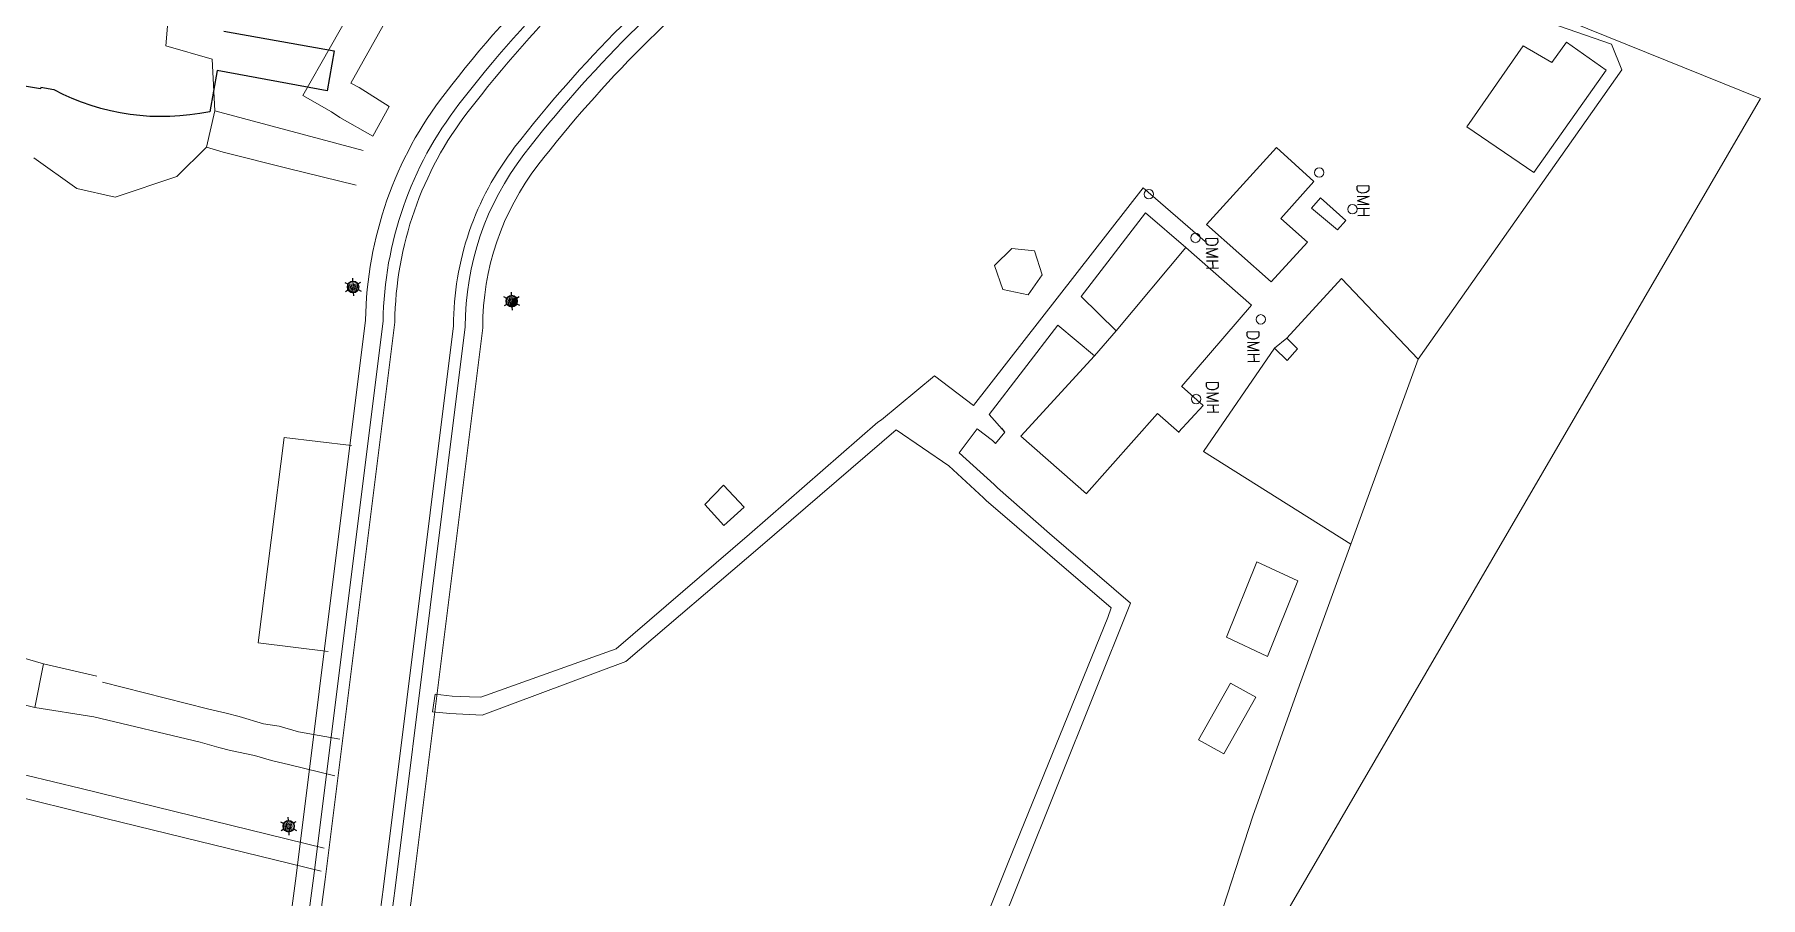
# Model space of a CAD drawing. Header units: millimetres. Extents: x -616979 to 2364082, y 43054 to 1637649.
# Drawn here: x 1337468 to 1479533, y 477499 to 548472 of the extents above; entities that cross this region are included whole.
import ezdxf

# ---------------------------------------------------------------- set-up
doc = ezdxf.new("R2010")
doc.units = ezdxf.units.MM
doc.styles.add('L60', font='simplex_.ttf', dxfattribs={"height": 1.524})
pattern_1 = [(274.122352842, (-1143977139.19, 498598954.33), (110.383895001, -53.5464532), [15.335759567, -107.350316972]), (4.122352842, (-1143977138.64, 498598946.68), (101.564413631, 68.8222116007), [7.667879784, -204.830683992]), (4.122352842, (-1143977138.504, 498598944.77), (101.564413631, 68.8222116007), [6.134303827, -206.364259949]), (4.122352842, (-1143977138.78, 498598948.594), (101.564413631, 68.8222116007), [6.134303827, -206.364259949]), (334.122352842, (-1143977138.37, 498598942.86), (101.564536254, 68.822030639), [4.907443062, -117.778633478]), (34.122352842, (-1143977138.92, 498598950.51), (-8.8193587465, 122.368483839), [4.907443062, -117.778633478])]
pattern_2 = [(274.122352842, (-1143982446.22, 498554600.22), (110.383895001, -53.5464532), [15.335759567, -107.350316972]), (4.122352842, (-1143982445.67, 498554592.57), (101.564413631, 68.8222116007), [7.667879784, -204.830683992]), (4.122352842, (-1143982445.53, 498554590.657), (101.564413631, 68.8222116007), [6.134303827, -206.364259949]), (4.122352842, (-1143982445.807, 498554594.48), (101.564413631, 68.8222116007), [6.134303827, -206.364259949]), (334.122352842, (-1143982445.39, 498554588.74), (101.564536254, 68.822030639), [4.907443062, -117.778633478]), (34.122352842, (-1143982445.94, 498554596.39), (-8.8193587465, 122.368483839), [4.907443062, -117.778633478])]
pattern_3 = [(274.122352842, (-1143964083.75, 498597785.9), (110.383895001, -53.5464532), [15.335759567, -107.350316972]), (4.122352842, (-1143964083.196, 498597778.25), (101.564413631, 68.8222116007), [7.667879784, -204.830683992]), (4.122352842, (-1143964083.06, 498597776.34), (101.564413631, 68.8222116007), [6.134303827, -206.364259949]), (4.122352842, (-1143964083.333, 498597780.163), (101.564413631, 68.8222116007), [6.134303827, -206.364259949]), (334.122352842, (-1143964082.92, 498597774.43), (101.564536254, 68.822030639), [4.907443062, -117.778633478]), (34.122352842, (-1143964083.47, 498597782.08), (-8.8193587465, 122.368483839), [4.907443062, -117.778633478])]

# ---------------------------------------------------------------- blocks, each defined once
blk = doc.blocks.new('lumin')
at = {"lineweight": 30}
for p, q in [((-0.00082, 0.00048), (-0.00132, 0.00076)), ((0, 0.00095), (0, 0.00152)), ((0.00082, 0.00048), (0.00132, 0.00076)), ((-0.00082, -0.00048), (-0.00132, -0.00076)), ((0, -0.00095), (0, -0.00152)), ((0.00083, -0.00048), (0.00132, -0.00076))]:
    blk.add_line(p, q, dxfattribs=at)
blk.add_circle((0, 0), 0.000953, dxfattribs=at)

msp = doc.modelspace()

# ---------------------------------------------------------------- hatches: boundary and pattern name
at = {"lineweight": 5}
h = msp.add_hatch(dxfattribs=at)
h.set_pattern_fill('SWAMP', color=256, scale=4.83016, angle=-85.87764716, style=0)
h.set_pattern_definition(pattern_1)
h.paths.add_polyline_path([(1363690.98, 527711.77), (1363343.115, 528012.863, 0.4142135623), (1363389.888, 527363.905)])
h = msp.add_hatch(dxfattribs=at)
h.set_pattern_fill('SWAMP', color=256, scale=4.83016, angle=-85.87764716, style=0)
h.set_pattern_definition(pattern_1)
h.paths.add_polyline_path([(1363690.98, 527711.77), (1363992.073, 528059.635, 0.1989123674), (1363657.907, 528170.652, 0.1989123674), (1363343.115, 528012.863)])
h = msp.add_hatch(dxfattribs=at)
h.set_pattern_fill('SWAMP', color=256, scale=4.83016, angle=-85.87764716, style=0)
h.set_pattern_definition(pattern_1)
h.paths.add_polyline_path([(1363724.053, 527252.887, 0.1989123674), (1364038.845, 527410.677), (1363690.98, 527711.77), (1363389.888, 527363.905, 0.1989123674)])
h = msp.add_hatch(dxfattribs=at)
h.set_pattern_fill('SWAMP', color=256, scale=4.83016, angle=-85.87764716, style=0)
h.set_pattern_definition(pattern_1)
h.paths.add_polyline_path([(1364038.845, 527410.677, 0.4142135623), (1363992.073, 528059.635), (1363690.98, 527711.77)])
h = msp.add_hatch(dxfattribs=at)
h.set_pattern_fill('SWAMP', color=256, scale=4.83016, angle=-85.87764716, style=0)
h.set_pattern_definition(pattern_3)
h.paths.add_polyline_path([(1376746.427, 526543.339), (1376398.561, 526844.432, 0.4142135623), (1376445.334, 526195.474)])
h = msp.add_hatch(dxfattribs=at)
h.set_pattern_fill('SWAMP', color=256, scale=4.83016, angle=-85.87764716, style=0)
h.set_pattern_definition(pattern_3)
h.paths.add_polyline_path([(1376746.427, 526543.339), (1377047.519, 526891.204, 0.1989123674), (1376713.354, 527002.222, 0.1989123674), (1376398.561, 526844.432)])
h = msp.add_hatch(dxfattribs=at)
h.set_pattern_fill('SWAMP', color=256, scale=4.83016, angle=-85.87764716, style=0)
h.set_pattern_definition(pattern_3)
h.paths.add_polyline_path([(1376779.5, 526084.457, 0.1989123674), (1377094.292, 526242.246), (1376746.427, 526543.339), (1376445.334, 526195.474, 0.1989123674)])
h = msp.add_hatch(dxfattribs=at)
h.set_pattern_fill('SWAMP', color=256, scale=4.83016, angle=-85.87764716, style=0)
h.set_pattern_definition(pattern_3)
h.paths.add_polyline_path([(1377094.292, 526242.246, 0.4142135623), (1377047.519, 526891.204), (1376746.427, 526543.339)])
h = msp.add_hatch(dxfattribs=at)
h.set_pattern_fill('SWAMP', color=256, scale=4.83016, angle=-85.87764716, style=0)
h.set_pattern_definition(pattern_2)
h.paths.add_polyline_path([(1358383.953, 483357.656), (1358036.088, 483658.749, 0.4142135623), (1358082.861, 483009.791)])
h = msp.add_hatch(dxfattribs=at)
h.set_pattern_fill('SWAMP', color=256, scale=4.83016, angle=-85.87764716, style=0)
h.set_pattern_definition(pattern_2)
h.paths.add_polyline_path([(1358383.953, 483357.656), (1358685.046, 483705.521, 0.1989123674), (1358350.88, 483816.539, 0.1989123674), (1358036.088, 483658.749)])
h = msp.add_hatch(dxfattribs=at)
h.set_pattern_fill('SWAMP', color=256, scale=4.83016, angle=-85.87764716, style=0)
h.set_pattern_definition(pattern_2)
h.paths.add_polyline_path([(1358417.026, 482898.774, 0.1989123674), (1358731.818, 483056.564), (1358383.953, 483357.656), (1358082.861, 483009.791, 0.1989123674)])
h = msp.add_hatch(dxfattribs=at)
h.set_pattern_fill('SWAMP', color=256, scale=4.83016, angle=-85.87764716, style=0)
h.set_pattern_definition(pattern_2)
h.paths.add_polyline_path([(1358731.818, 483056.564, 0.4142135623), (1358685.046, 483705.521), (1358383.953, 483357.656)])

# ---------------------------------------------------------------- linework, layer by layer
for p, q in [((1431772.052, 562525.524), (1479532.791, 543198.454)), ((1348285.112, 547550.898), (1349214.433, 559114.421)), ((1367760.619, 557923.217), (1359544.388, 543451.901)), ((1363509.542, 544473.77), (1370182.907, 556431.914)), ((1467279.25, 547691.202), (1458707.711, 550647.329)), ((1352092.63, 546459.679), (1348285.112, 547550.898)), ((1455362.786, 540885.523), (1459996.765, 547544.06)), ((1459996.765, 547544.06), (1462351.519, 546183.485)), ((1462351.519, 546183.485), (1463578.329, 547840.936)), ((1463578.329, 547840.936), (1466830.845, 545536.663)), ((1467279.25, 547691.202), (1468129.244, 545573.253)), ((1352303.917, 542184.284), (1352092.63, 546459.679)), ((1451345.219, 521777.274), (1468129.244, 545573.253)), ((1466830.845, 545536.663), (1460873.416, 537127.663)), ((1364183.581, 544125.25), (1363509.542, 544473.77)), ((1366651.355, 542540.371), (1364183.581, 544125.25)), ((1359544.388, 543451.901), (1361917.024, 542111.985)), ((1479532.791, 543198.454), (1434227.322, 465505.345)), ((1351617.555, 539209.831), (1352303.917, 542184.284)), ((1352303.917, 542184.284), (1364517.958, 538948.301)), ((1361917.024, 542111.985), (1362609.726, 541638.899)), ((1362609.726, 541638.899), (1365305.276, 540118.864)), ((1365305.276, 540118.864), (1366651.355, 542540.371)), ((1460873.416, 537127.663), (1455362.786, 540885.523)), ((1349195.01, 536807.594), (1351617.555, 539209.831)), ((1351617.555, 539209.831), (1352984.73, 538785.357)), ((1352984.73, 538785.357), (1358349.266, 537457.683)), ((1433946.63, 532853.197), (1439689.233, 539174.76)), ((1442757.263, 536383.729), (1439689.233, 539174.76)), ((1337413.606, 538341.075), (1340957.065, 535807.074)), ((1358349.266, 537457.683), (1363949.91, 536079.229)), ((1340957.065, 535807.074), (1344116.673, 535105)), ((1344116.673, 535105), (1349195.01, 536807.594)), ((1428732.044, 535857.158), (1414757.189, 517968.332)), ((1428732.044, 535857.158), (1433833.564, 531459.634)), ((1442757.263, 536383.729), (1440046.845, 533336.66)), ((1442565.947, 534200.416), (1443319.759, 535029.575)), ((1444718.62, 532418.49), (1442565.947, 534200.416)), ((1443319.759, 535029.575), (1445389.881, 533183.587)), ((1428908.868, 533806.917), (1423622.551, 526927.026)), ((1432221.893, 530954.442), (1428908.868, 533806.917)), ((1439255.133, 528131.197), (1433946.63, 532853.197)), ((1440046.845, 533336.66), (1442236.005, 531387.247)), ((1445389.881, 533183.587), (1444718.62, 532418.49)), ((1442236.005, 531387.247), (1439255.133, 528131.197)), ((1442236.005, 531387.247), (1439255.133, 528131.197)), ((1416484.94, 529473.177), (1417923.207, 530884.363)), ((1417923.207, 530884.363), (1419787.166, 530689.402)), ((1419787.166, 530689.402), (1420414.766, 528700.705)), ((1432223.337, 530956.165), (1426488.934, 524111.777)), ((1437640.305, 526213.331), (1432223.337, 530956.165)), ((1417179.988, 527489.342), (1416484.94, 529473.177)), ((1420414.766, 528700.705), (1419244.379, 527066.691)), ((1419244.379, 527066.691), (1417179.988, 527489.342)), ((1445051.119, 528417.379), (1440556.861, 523508.237)), ((1451345.219, 521777.274), (1445051.119, 528417.379)), ((1423622.551, 526927.026), (1426488.934, 524111.777)), ((1431892.708, 519552.015), (1437640.305, 526213.331)), ((1421709.984, 524571.23), (1416032.352, 517207.924)), ((1424711.087, 522036.881), (1421709.984, 524571.23)), ((1426488.934, 524111.777), (1424711.087, 522036.881)), ((1439541.507, 522679.598), (1440556.861, 523508.237)), ((1440556.861, 523508.237), (1441434.979, 522612.673)), ((1424711.087, 522036.881), (1418642.741, 515445.254)), ((1433693.912, 514180.538), (1439541.507, 522679.598)), ((1440573.877, 521659.556), (1439541.507, 522679.598)), ((1441434.979, 522612.673), (1440573.877, 521659.556)), ((1451345.219, 521777.274), (1441587.608, 494962.232)), ((1407171.149, 516792.034), (1411540.723, 520399.991)), ((1411540.723, 520399.991), (1414757.189, 517968.332)), ((1433663.266, 517965.312), (1431885.567, 519543.973)), ((1417337.55, 515762.018), (1416032.352, 517207.924)), ((1424045.219, 510715.109), (1429907.33, 517316.32)), ((1431685.03, 515737.659), (1429907.33, 517316.32)), ((1433663.266, 517965.312), (1431641.846, 515776.008)), ((1396323.861, 507380.564), (1406894.589, 516597.765)), ((1408391.626, 515960.101), (1397202.76, 506339.776)), ((1406894.589, 516597.765), (1407171.149, 516792.034)), ((1412722.404, 513008.046), (1408391.626, 515960.101)), ((1415070.209, 516044.132), (1413566.926, 514056.822)), ((1416320.719, 515088.239), (1415070.209, 516044.132)), ((1417337.55, 515762.018), (1416562.471, 514824.787)), ((1417099.878, 516103.248), (1417337.55, 515762.018)), ((1355864.17, 498430.52), (1358015.87, 515341.305)), ((1358015.87, 515341.305), (1363554.796, 514684.806)), ((1416562.471, 514824.787), (1416320.719, 515088.239)), ((1424059.71, 510702.421), (1418642.741, 515445.254)), ((1415565.956, 510375.173), (1412722.404, 513008.046)), ((1413566.926, 514056.822), (1416466.208, 511457.022)), ((1445805.99, 506554.833), (1433693.912, 514180.538)), ((1416466.208, 511457.022), (1416736.865, 511195.653)), ((1394173.877, 511409.692), (1392641.427, 509827.066)), ((1395873.689, 509595.127), (1394173.877, 511409.692)), ((1415805.625, 510140.627), (1415565.956, 510375.173)), ((1426096.158, 501319.277), (1415805.625, 510140.627)), ((1416736.865, 511195.653), (1420998.983, 507425.292)), ((1392641.427, 509827.066), (1394210.425, 508080.556)), ((1394210.425, 508080.556), (1395873.689, 509595.127)), ((1385351.314, 497960.067), (1396323.861, 507380.564)), ((1420998.983, 507425.292), (1427675.941, 501691.449)), ((1397202.76, 506339.776), (1386144.884, 496893.758)), ((1435570.299, 498896.652), (1438086.068, 505111.962)), ((1441463.73, 503534.549), (1438086.068, 505111.962)), ((1438947.96, 497319.239), (1441463.73, 503534.549)), ((1427675.941, 501691.449), (1418713.353, 479337.613)), ((1417603.206, 480361.734), (1425809.199, 500519.495)), ((1425809.199, 500519.495), (1426096.158, 501319.277)), ((1438947.96, 497319.239), (1435570.299, 498896.652)), ((1338205.652, 496712.29), (1335306.806, 497559.068)), ((1361648.145, 497733.571), (1355864.17, 498430.52)), ((1374209.406, 493980.231), (1385351.314, 497960.067)), ((1337485.263, 493134.891), (1338205.652, 496712.29)), ((1338205.652, 496712.29), (1342587.818, 495710.914)), ((1386144.884, 496893.758), (1374307.41, 492486.061)), ((1328908.777, 495218.979), (1337485.263, 493134.891)), ((1343060.297, 495202.586), (1351702.234, 493016.677)), ((1435909.969, 495124.464), (1433272.064, 490469.383)), ((1437997.538, 493977.081), (1435909.969, 495124.464)), ((1437735.397, 484175.955), (1441587.608, 494962.232)), ((1342345.636, 492352.004), (1337485.263, 493134.891)), ((1351702.234, 493016.677), (1353229.738, 492652.185)), ((1370434.787, 494211.823), (1370239.565, 492754.631)), ((1371840.33, 494061.305), (1370434.787, 494211.823)), ((1373259.588, 493989.258), (1371840.33, 494061.305)), ((1373259.588, 493989.258), (1374209.406, 493980.231)), ((1437997.538, 493977.081), (1435359.633, 489321.999)), ((1351114.829, 490281.806), (1342345.636, 492352.004)), ((1353229.738, 492652.185), (1354324.259, 492382.397)), ((1354324.259, 492382.397), (1356315.127, 491770.425)), ((1356315.127, 491770.425), (1357606.435, 491592.303)), ((1357606.435, 491592.303), (1359200.084, 491116.354)), ((1370239.565, 492754.631), (1371662.295, 492634.408)), ((1371662.295, 492634.408), (1374307.41, 492486.061)), ((1352638.947, 489829.901), (1351114.829, 490281.806)), ((1359200.084, 491116.354), (1362604.789, 490516.223)), ((1435359.633, 489321.999), (1433272.064, 490469.383)), ((1329331.695, 489351.064), (1341307.37, 486465.946)), ((1353586.855, 489578.603), (1352638.947, 489829.901)), ((1355563.14, 489168.973), (1353586.855, 489578.603)), ((1356966.773, 488776.183), (1355563.14, 489168.973)), ((1358475.006, 488410.302), (1356966.773, 488776.183)), ((1343335.913, 483987.411), (1328868.941, 487574.344)), ((1362173.944, 487509.866), (1358475.006, 488410.302)), ((1341307.37, 486465.946), (1361320.587, 481555.29)), ((1361048.754, 479658.482), (1343335.913, 483987.411)), ((1432387.111, 467674.017), (1437735.397, 484175.955)), ((1412604.74, 467875.385), (1417603.206, 480361.734)), ((1418713.353, 479337.613), (1413872.176, 467356.555))]:
    msp.add_line(p, q, dxfattribs=at)
for points in [[(1349293.718, 382379.587, -0.0022821504), (1349850.998, 384247.897), (1358167.412, 411671.498, 0.0143920464), (1368579.502, 478068.33), (1374367.603, 524355.281, -0.1674549487), (1378898.79, 537718.229, -0.0636612776), (1397220.763, 556021.789, 0.0113761797), (1406568.153, 563588.33, -0.0026435807), (1417205.796, 572511.261, 0.1398283052), (1428658.105, 589241.419), (1434054.572, 605395.128), (1435781.269, 616400.636, 0.0963650709), (1436396.304, 631288.328, 0.2957065771), (1402905.578, 669023.657)], [(1347539.853, 384948.769), (1355817.621, 412244.933, 0.0143628878), (1366183.44, 478370.832), (1371952.298, 524503.903, -0.1657419307), (1376989.046, 539196.57, -0.0636612776), (1395744.344, 557933.018, 0.0113761797), (1405006.326, 565430.424, -0.0026435807), (1415663.535, 574369.766, 0.1398283052), (1426367.465, 590006.652), (1431699.968, 605968.892), (1433410.177, 616869.312, 0.0970027715), (1434008.65, 630925.396, 0.2957065771), (1402261.645, 666696.005)], [(1348076.674, 383375.578, -0.0015692353), (1348464.311, 384668.42), (1356757.542, 412015.575, 0.0143745621), (1367141.864, 478249.831), (1372918.301, 524443.497, -0.1663946885), (1377752.943, 538605.234, -0.0636612776), (1396334.911, 557168.526, 0.0113761797), (1405631.057, 564693.586, -0.0026435807), (1416280.439, 573626.364, 0.1398283052), (1427283.721, 589700.559), (1432641.81, 605739.387), (1434358.557, 616681.478, 0.0967403056), (1434963.712, 631070.569, 0.2957065771), (1402519.218, 667627.066), (1402519.218, 667627.066)], [(1338933.408, 371328.031, -0.0176008301), (1342917.564, 386350.513), (1351117.918, 413391.407, 0.0143042977), (1361391.317, 478975.846), (1367124.353, 524822.445, -0.1629873149), (1373169.557, 542153.25, -0.0636612776), (1392791.505, 561755.478, 0.0113761797), (1401882.671, 569114.61, -0.0026435807), (1412579.012, 578086.777, 0.1398283052), (1421786.186, 591537.12), (1426990.761, 607116.42), (1428669.541, 617816.524, 0.0984903152), (1429233.341, 630199.533, 0.3026522603), (1400008.547, 662294.525, 0.042272732)], [(1337769.01, 370555.809, -0.0187415129), (1341993.106, 386630.862), (1350177.958, 413620.637, 0.0142925357), (1360432.892, 479096.85), (1366159.127, 524889.058, -0.1625185503), (1372405.66, 542744.586, -0.0636612776), (1392200.938, 562519.969, 0.0113761797), (1401257.94, 569851.448, -0.0026435807), (1411962.107, 578830.179, 0.1398283052), (1420869.93, 591843.213), (1426048.919, 607345.926), (1427721.693, 618007.744, 0.0988291801), (1428278.279, 630054.361, 0.3026522603), (1399774.798, 661357.2, 0.042272732)], [(1336032.633, 369404.252, -0.0204242205), (1340606.419, 387051.385), (1348768.006, 413964.443, 0.0142748652), (1358995.256, 479278.357), (1364711.487, 524990.571, -0.1618566601), (1371259.813, 543631.591, -0.0636612776), (1391315.086, 563666.707, 0.0113761797), (1400320.844, 570956.704, -0.0026435807), (1411036.75, 579945.282, 0.1398283052), (1419495.546, 592302.353), (1424636.157, 607690.184), (1426300.115, 618295.815, 0.0993685734), (1426845.687, 629836.602, 0.3026522603), (1399424.173, 659951.211, 0.042272732)]]:
    msp.add_lwpolyline(points, format="xyb", dxfattribs=at)
at = {"color": 7}
msp.add_lwpolyline([(1353062.955, 548736.915), (1362145.683, 547140.575), (1361568.114, 543848.991), (1352491.823, 545503.355), (1351898.645, 542125.751, -0.1747950769), (1339073.262, 543919.903)], format="xyb", dxfattribs=at)
msp.add_lwpolyline([(1339059.409, 543927.211), (1337988.78, 544115.363), (1337967.595, 543994.812), (1335469.865, 544431.178)], dxfattribs=at)
at = {"lineweight": 5}
for centre, radius in [((1443217.935, 537114.278, 35743.188), 386.413), ((1429195.583, 535338.499, 35743.188), 386.413), ((1445943.347, 534104.846, 35743.188), 386.413), ((1433028.798, 531740.619, 35743.188), 386.413), ((1363690.98, 527711.77, 35743.188), 483.016), ((1363690.98, 527711.77, 35743.188), 193.206), ((1376746.427, 526543.339, 35743.188), 483.016), ((1376746.427, 526543.339, 35743.188), 193.206), ((1438402.279, 525047.89, 35743.188), 386.413), ((1433073.081, 518494.212, 35743.188), 386.413), ((1358383.953, 483357.656, 35743.188), 483.016), ((1358383.953, 483357.656, 35743.188), 193.206)]:
    msp.add_circle(centre, radius, dxfattribs=at)

# ---------------------------------------------------------------- block references
at = {"lineweight": 5, "xscale": 483016.0493695766, "yscale": 483016.0493695769, "zscale": 483016.0493695769, "rotation": 182.1487855773603}
for p in [(1363690.98, 527711.77, 35743.188), (1376746.427, 526543.339, 35743.188), (1358383.953, 483357.656, 35743.188)]:
    msp.add_blockref('lumin', p, dxfattribs=at)

# ---------------------------------------------------------------- texts
at = {"lineweight": 5, "style": 'L60'}
for p in [(1446322.094, 536170.43), (1433881.657, 531846.972), (1437274.11, 524159.636), (1433924.721, 519982.534)]:
    msp.add_text('DMH', height=966.0321, rotation=271.45547431, dxfattribs=at).set_placement(p)

doc.saveas('drawing.dxf')
